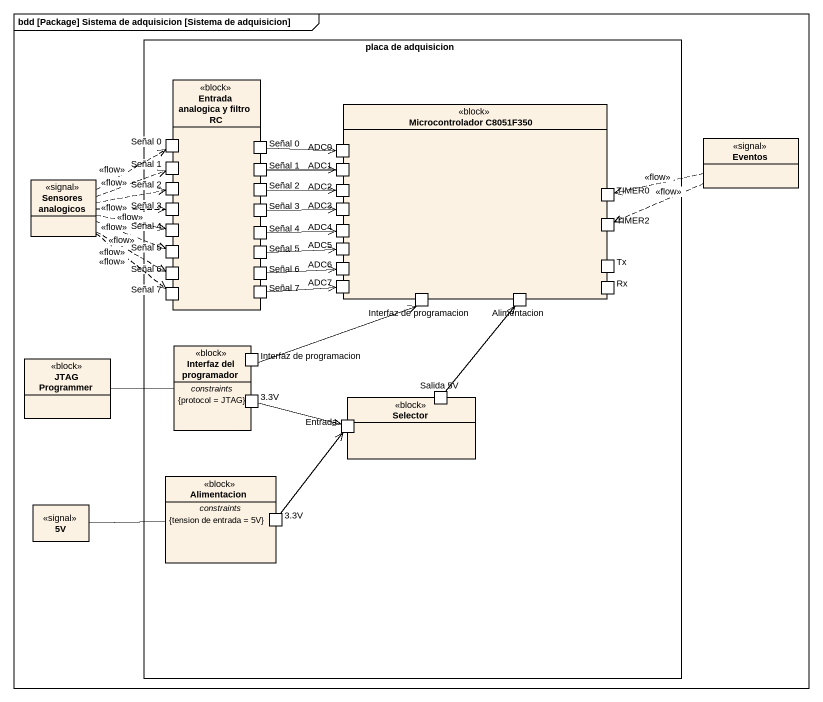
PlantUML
@startuml
mainframe bdd [Package] Sistema de adquisicion [Sistema de adquisicion]
allowmixing
hide circle
hide empty members
rectangle "placa de adquisicion" as placa_de_adquisicion {
  rectangle "Entrada analogica y filtro RC" as Entrada_analogica_y_filtro <<block>> {
    port "Señal 1" as Señal_1
    port "Señal 0" as Señal_0
    port "Señal 0" as Señal_0_2
    port "Señal 1" as Señal_1_2
    port "Señal 2" as Señal_2
    port "Señal 3" as Señal_3
    port "Señal 3" as Señal_3_2
    port "Señal 2" as Señal_2_2
    port "Señal 4" as Señal_4
    port "Señal 5" as Señal_5
    port "Señal 4" as Señal_4_2
    port "Señal 5" as Señal_5_2
    port "Señal 7" as Señal_7
    port "Señal 6" as Señal_6
    port "Señal 6" as Señal_6_2
    port "Señal 7" as Señal_7_2
  }
  rectangle "Microcontrolador C8051F350" as Microcontrolador_C8051F350 <<block>> {
    port ADC0
    port ADC1
    port ADC2
    port ADC3
    port TIMER0
    port ADC4
    port ADC5
    port TIMER2
    port ADC7
    port ADC6
    port Rx
    port Tx
    port "Interfaz de programacion" as Interfaz_de_programacion
    port Alimentacion
  }
  class "Interfaz del programador" as Interfaz_del_programador <<block>> {
    -- constraints --
    {protocol = JTAG}
    -- ports --
    Interfaz de programacion
    3.3V
  }
  rectangle Selector <<block>> {
    port "Salida 5V" as Salida_5V
    port Entrada
  }
  class "Alimentacion" as Alimentacion_2 <<block>> {
    -- constraints --
    {tension de entrada = 5V}
    -- ports --
    3.3V
  }
}
class Eventos <<signal>>
class "Sensores analogicos" as Sensores_analogicos <<signal>>
class "JTAG Programmer" as JTAG_Programmer <<block>>
class "5V" as c5V <<signal>>
Señal_0_2 -right-> ADC0
Señal_1_2 -right-> ADC1
Eventos .left.> TIMER0 : <<flow>>
Eventos .left.> TIMER2 : <<flow>>
Sensores_analogicos .right.> Señal_1 : <<flow>>
Sensores_analogicos .right.> Señal_0 : <<flow>>
Sensores_analogicos .right.> Señal_2 : <<flow>>
Sensores_analogicos .right.> Señal_3 : <<flow>>
Sensores_analogicos .right.> Señal_4 : <<flow>>
Sensores_analogicos .right.> Señal_5 : <<flow>>
Sensores_analogicos ..> Señal_7 : <<flow>>
Sensores_analogicos .right.> Señal_6 : <<flow>>
Señal_3_2 -right-> ADC3
Señal_2_2 -right-> ADC2
Señal_4_2 -right-> ADC4
Señal_5_2 -right-> ADC5
Señal_6_2 -right-> ADC6
Señal_7_2 -right-> ADC7
JTAG_Programmer -right- Interfaz_del_programador
Interfaz_del_programador -right-> Interfaz_de_programacion
Interfaz_del_programador -right-> Entrada
Salida_5V -up-> Alimentacion
c5V -right- Alimentacion_2
Alimentacion_2 -up-> Entrada
@enduml
